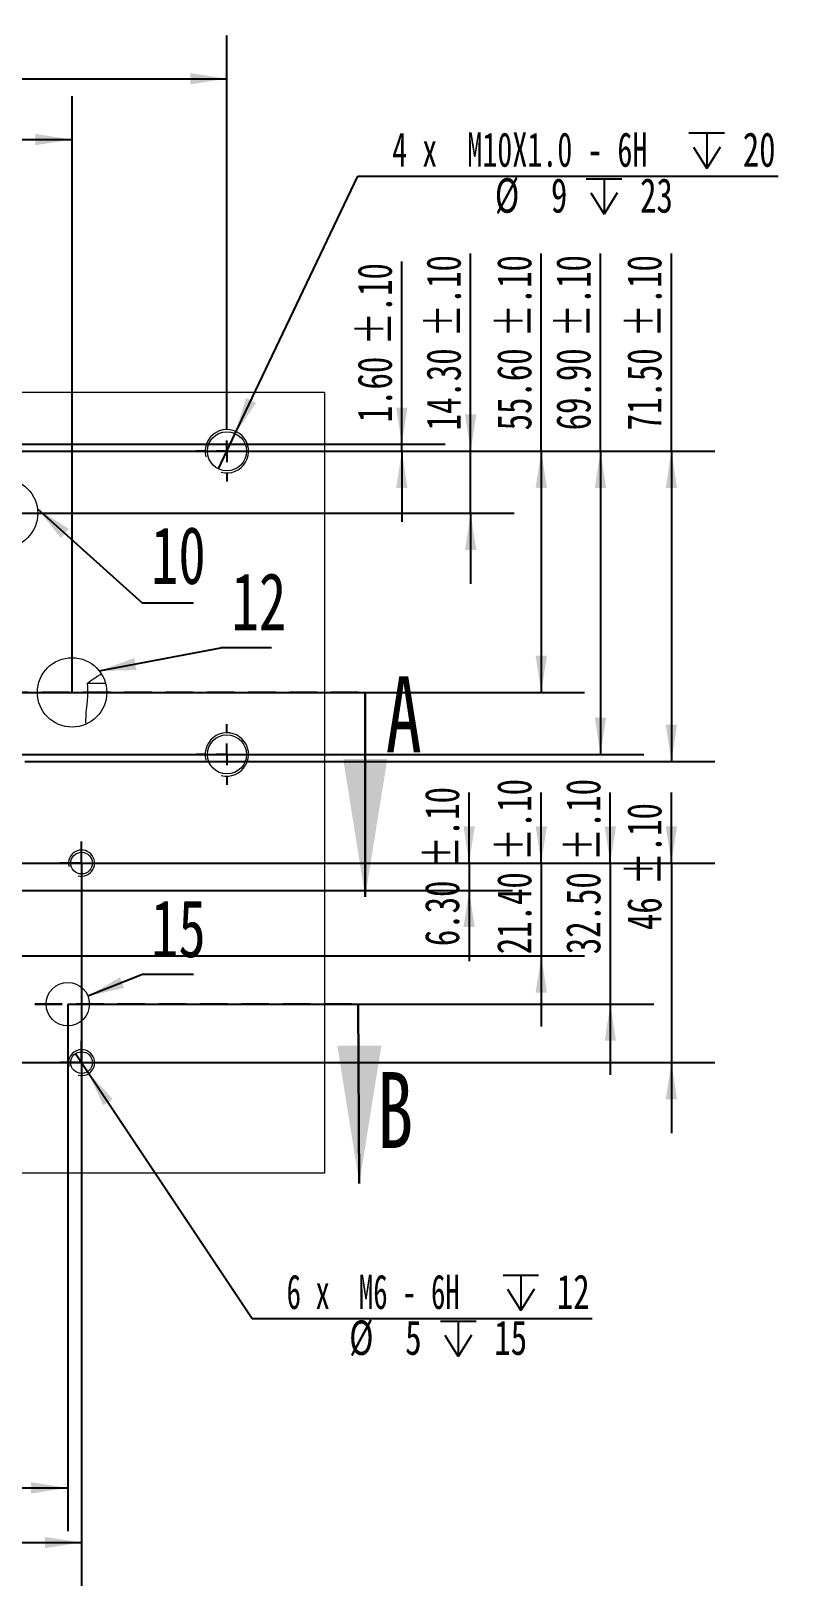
# Model space of a CAD drawing. Header units: millimetres. Extents: x -8 to 430, y -4 to 301.
# Drawn here: x 253.6 to 288.8, y 143.7 to 215.4 of the extents above; entities that cross this region are included whole.
import ezdxf

# ---------------------------------------------------------------- set-up
doc = ezdxf.new("R2010")
doc.units = ezdxf.units.MM
doc.linetypes.add('HIDDEN', pattern=[1.905, 1.27, -0.635])
doc.layers.add('10', color=7, linetype='Continuous')
doc.styles.add('SLDTEXTSTYLE1', font='TXT', dxfattribs={"width": 0.7})
doc.styles.add('SLDTEXTSTYLE3', font='TXT', dxfattribs={"width": 0.616667})
doc.styles.add('SLDTEXTSTYLE5', font='TXT', dxfattribs={"width": 0.641176})
doc.dimstyles.new('SLDDIMSTYLE1', dxfattribs={"dimtxt": 1.69292, "dimasz": 1.69292, "dimexe": 0, "dimexo": 0.0625, "dimgap": 0.42323, "dimtad": 2, "dimlfac": 5, "dimrnd": 1e-09, "dimzin": 4, "dimdsep": 46, "dimtxsty": 'SLDTEXTSTYLE1', "dimsah": 1, "dimcen": 0.09, "dimadec": 0, "dimazin": 1, "dimtol": 1, "dimtp": 0.1, "dimtm": 0.1, "dimtfac": 1, "dimtmove": 0, "dimatfit": 0, "dimfxl": 1, "dimfrac": 2, "dimtolj": 1, "dimtzin": 0, "dimarcsym": 0})
doc.dimstyles.new('SLDDIMSTYLE10', dxfattribs={"dimtxt": 1.69292, "dimasz": 1.69292, "dimexe": 0, "dimexo": 0.0625, "dimgap": 0.42323, "dimtad": 2, "dimlfac": 5, "dimrnd": 1e-09, "dimzin": 12, "dimdsep": 46, "dimtxsty": 'SLDTEXTSTYLE1', "dimsah": 1, "dimcen": 0.09, "dimadec": 0, "dimazin": 3, "dimtol": 1, "dimtp": 0.1, "dimtm": 0.1, "dimtfac": 1, "dimtofl": 0, "dimtmove": 0, "dimatfit": 3, "dimfxl": 1, "dimfrac": 2, "dimtolj": 1, "dimtzin": 0, "dimarcsym": 0})
doc.dimstyles.new('SLDDIMSTYLE11', dxfattribs={"dimtxt": 1.69292, "dimasz": 1.69292, "dimexe": 0, "dimexo": 0.0625, "dimgap": 0.42323, "dimtad": 2, "dimlfac": 5, "dimrnd": 1e-09, "dimzin": 4, "dimdsep": 46, "dimtxsty": 'SLDTEXTSTYLE1', "dimsah": 1, "dimcen": 0.09, "dimadec": 0, "dimazin": 1, "dimtol": 1, "dimtp": 0.1, "dimtm": 0.1, "dimtfac": 1, "dimtofl": 0, "dimtmove": 0, "dimatfit": 3, "dimfxl": 1, "dimfrac": 2, "dimtolj": 1, "dimtzin": 0, "dimarcsym": 0})
doc.dimstyles.new('SLDDIMSTYLE2', dxfattribs={"dimtxt": 1.69292, "dimasz": 1.69292, "dimexe": 0, "dimexo": 0.0625, "dimgap": 0.42323, "dimtad": 2, "dimlfac": 5, "dimrnd": 1e-09, "dimzin": 12, "dimdsep": 46, "dimtxsty": 'SLDTEXTSTYLE1', "dimsah": 1, "dimcen": 0.09, "dimadec": 0, "dimazin": 3, "dimtol": 1, "dimtp": 0.1, "dimtm": 0.1, "dimtfac": 1, "dimtmove": 0, "dimatfit": 0, "dimfxl": 1, "dimfrac": 2, "dimtolj": 1, "dimtzin": 0, "dimarcsym": 0})
doc.dimstyles.new('SLDDIMSTYLE5', dxfattribs={"dimtxt": 1.69292, "dimasz": 1.69292, "dimexe": 0, "dimexo": 0.0625, "dimgap": 0.42323, "dimtad": 0, "dimtih": 1, "dimtoh": 1, "dimdec": 6, "dimlfac": 5, "dimrnd": 1e-09, "dimzin": 12, "dimdsep": 46, "dimtxsty": 'SLDTEXTSTYLE1', "dimblk1": 'NONE', "dimsah": 1, "dimcen": 0, "dimadec": 0, "dimazin": 3, "dimtfac": 1, "dimtmove": 0, "dimatfit": 3, "dimldrblk": 'NONE', "dimfxl": 1, "dimfrac": 2, "dimtolj": 1, "dimtzin": 12, "dimarcsym": 0})
doc.dimstyles.new('SLDDIMSTYLE7', dxfattribs={"dimtxt": 0.18, "dimasz": 1.69292, "dimexe": 0, "dimexo": 0.0625, "dimgap": 0, "dimtad": 0, "dimtih": 1, "dimtoh": 1, "dimdec": 0, "dimrnd": 1e-09, "dimzin": 0, "dimdsep": 46, "dimtxsty": 'Standard', "dimsah": 1, "dimcen": 0.09, "dimadec": 0, "dimazin": 0, "dimtfac": 1.69292, "dimtdec": 0, "dimtofl": 0, "dimtmove": 0, "dimatfit": 3, "dimfxl": 1, "dimfrac": 2, "dimtolj": 1, "dimtzin": 0, "dimarcsym": 0})

# ---------------------------------------------------------------- blocks, each defined once
blk = doc.blocks.new('_D_17')
at = {"layer": '10', "color": 7}
for p, q in [((245.088, 176.064), (245.088, 143.739)), ((255.888, 176.064), (255.888, 143.739)), ((245.088, 145.739), (237.461, 145.739)), ((245.088, 145.739), (255.888, 145.739))]:
    blk.add_line(p, q, dxfattribs=at)
for points in [[(245.088, 145.739), (246.781, 145.478), (246.781, 145.999)], [(255.888, 145.739), (254.195, 145.999), (254.195, 145.478)]]:
    blk.add_solid(points, dxfattribs=at)
at = {"layer": '10', "color": 7, "char_height": 1.5875, "attachment_point": 1, "style": 'SLDTEXTSTYLE1'}
for s, insert in [('54', (237.461, 147.785)), ('±.10', (239.538, 147.785))]:
    blk.add_mtext(s, dxfattribs=dict(at, insert=insert))
blk = doc.blocks.new('_D_20')
at = {"layer": '10', "color": 7}
for p, q in [((245.088, 176.064), (245.088, 146.256)), ((255.248, 170.564), (255.248, 146.256)), ((245.088, 148.256), (236.35, 148.256)), ((245.088, 148.256), (255.248, 148.256))]:
    blk.add_line(p, q, dxfattribs=at)
for points in [[(245.088, 148.256), (246.781, 147.996), (246.781, 148.517)], [(255.248, 148.256), (253.555, 148.517), (253.555, 147.996)]]:
    blk.add_solid(points, dxfattribs=at)
at = {"layer": '10', "color": 7, "char_height": 1.5875, "attachment_point": 1, "style": 'SLDTEXTSTYLE1'}
for s, insert in [('50.80', (236.35, 150.303)), ('±.10', (240.649, 150.303))]:
    blk.add_mtext(s, dxfattribs=dict(at, insert=insert))
blk = doc.blocks.new('_D_21')
at = {"layer": '10', "color": 7}
for p, q in [((283.088, 177.064), (283.088, 180.319)), ((246.088, 177.064), (285.088, 177.064)), ((283.088, 177.064), (283.088, 167.864)), ((246.088, 167.864), (285.088, 167.864)), ((283.088, 167.864), (283.088, 164.608))]:
    blk.add_line(p, q, dxfattribs=at)
for points in [[(283.088, 177.064), (283.348, 178.757), (282.828, 178.757)], [(283.088, 167.864), (282.828, 166.171), (283.348, 166.171)]]:
    blk.add_solid(points, dxfattribs=at)
at = {"layer": '10', "color": 7, "char_height": 1.5875, "attachment_point": 1, "rotation": 90, "style": 'SLDTEXTSTYLE1'}
for s, insert in [('±.10', (281.042, 176.052)), ('46', (281.042, 173.975))]:
    blk.add_mtext(s, dxfattribs=dict(at, insert=insert))
blk = doc.blocks.new('_D_22')
at = {"layer": '10', "color": 7}
for p, q in [((277.088, 177.064), (277.088, 180.319)), ((246.088, 177.064), (279.088, 177.064)), ((277.088, 177.064), (277.088, 172.784)), ((248.428, 172.784), (279.088, 172.784)), ((277.088, 172.784), (277.088, 169.528))]:
    blk.add_line(p, q, dxfattribs=at)
for points in [[(277.088, 177.064), (277.348, 178.757), (276.828, 178.757)], [(277.088, 172.784), (276.828, 171.091), (277.348, 171.091)]]:
    blk.add_solid(points, dxfattribs=at)
at = {"layer": '10', "color": 7, "char_height": 1.5875, "attachment_point": 1, "rotation": 90, "style": 'SLDTEXTSTYLE1'}
for s, insert in [('±.10', (275.042, 177.164)), ('21.40', (275.042, 172.864))]:
    blk.add_mtext(s, dxfattribs=dict(at, insert=insert))
blk = doc.blocks.new('_D_23')
at = {"layer": '10', "color": 7}
for p, q in [((280.272, 177.064), (280.272, 180.319)), ((245.088, 177.064), (282.272, 177.064)), ((280.272, 177.064), (280.272, 170.564)), ((255.248, 170.564), (282.272, 170.564)), ((280.272, 170.564), (280.272, 167.308))]:
    blk.add_line(p, q, dxfattribs=at)
for points in [[(280.272, 177.064), (280.532, 178.757), (280.011, 178.757)], [(280.272, 170.564), (280.011, 168.871), (280.532, 168.871)]]:
    blk.add_solid(points, dxfattribs=at)
at = {"layer": '10', "color": 7, "char_height": 1.5875, "attachment_point": 1, "rotation": 90, "style": 'SLDTEXTSTYLE1'}
for s, insert in [('±.10', (278.226, 177.164)), ('32.50', (278.226, 172.864))]:
    blk.add_mtext(s, dxfattribs=dict(at, insert=insert))
blk = doc.blocks.new('_D_26')
at = {"layer": '10', "color": 7}
for p, q in [((242.268, 196.054), (242.268, 215.228)), ((262.588, 197.454), (262.588, 215.228)), ((242.268, 213.228), (232.998, 213.228)), ((242.268, 213.228), (262.588, 213.228))]:
    blk.add_line(p, q, dxfattribs=at)
for points in [[(242.268, 213.228), (243.961, 212.968), (243.961, 213.489)], [(262.588, 213.228), (260.895, 213.489), (260.895, 212.968)]]:
    blk.add_solid(points, dxfattribs=at)
at = {"layer": '10', "color": 7, "char_height": 1.5875, "attachment_point": 1, "style": 'SLDTEXTSTYLE1'}
for s, insert in [('101.60', (232.998, 215.275)), ('±.10', (238.038, 215.275))]:
    blk.add_mtext(s, dxfattribs=dict(at, insert=insert))
blk = doc.blocks.new('_D_27')
at = {"layer": '10', "color": 7}
for p, q in [((242.268, 196.054), (242.268, 212.422)), ((255.448, 184.934), (255.448, 212.422)), ((242.268, 210.422), (233.368, 210.422)), ((242.268, 210.422), (255.448, 210.422))]:
    blk.add_line(p, q, dxfattribs=at)
for points in [[(242.268, 210.422), (243.961, 210.162), (243.961, 210.683)], [(255.448, 210.422), (253.755, 210.683), (253.755, 210.162)]]:
    blk.add_solid(points, dxfattribs=at)
at = {"layer": '10', "color": 7, "char_height": 1.5875, "attachment_point": 1, "style": 'SLDTEXTSTYLE1'}
for s, insert in [('65.90', (233.368, 212.469)), ('±.10', (237.668, 212.469))]:
    blk.add_mtext(s, dxfattribs=dict(at, insert=insert))
blk = doc.blocks.new('_D_30')
at = {"layer": '10', "color": 7}
for p, q in [((270.656, 196.374), (270.656, 204.795)), ((242.268, 196.054), (272.656, 196.054)), ((250.088, 196.374), (272.656, 196.374)), ((270.656, 196.054), (270.656, 196.374)), ((270.656, 196.054), (270.656, 192.798))]:
    blk.add_line(p, q, dxfattribs=at)
for points in [[(270.656, 196.374), (270.917, 198.067), (270.396, 198.067)], [(270.656, 196.054), (270.396, 194.361), (270.917, 194.361)]]:
    blk.add_solid(points, dxfattribs=at)
at = {"layer": '10', "color": 7, "char_height": 1.5875, "attachment_point": 1, "rotation": 90, "style": 'SLDTEXTSTYLE1'}
for s, insert in [('±.10', (268.61, 200.946)), ('1.60', (268.61, 197.387))]:
    blk.add_mtext(s, dxfattribs=dict(at, insert=insert))
blk = doc.blocks.new('_D_31')
at = {"layer": '10', "color": 7}
for p, q in [((273.831, 196.054), (273.831, 205.166)), ((242.268, 196.054), (275.831, 196.054)), ((273.831, 193.194), (273.831, 196.054)), ((245.928, 193.194), (275.831, 193.194)), ((273.831, 193.194), (273.831, 189.938))]:
    blk.add_line(p, q, dxfattribs=at)
for points in [[(273.831, 196.054), (274.092, 197.747), (273.571, 197.747)], [(273.831, 193.194), (273.571, 191.501), (274.092, 191.501)]]:
    blk.add_solid(points, dxfattribs=at)
at = {"layer": '10', "color": 7, "char_height": 1.5875, "attachment_point": 1, "rotation": 90, "style": 'SLDTEXTSTYLE1'}
for s, insert in [('±.10', (271.785, 201.316)), ('14.30', (271.785, 197.017))]:
    blk.add_mtext(s, dxfattribs=dict(at, insert=insert))
blk = doc.blocks.new('_D_32')
at = {"layer": '10', "color": 7}
for p, q in [((277.088, 196.054), (277.088, 205.166)), ((242.268, 196.054), (279.088, 196.054)), ((277.088, 196.054), (277.088, 184.934)), ((249.088, 184.934), (279.088, 184.934))]:
    blk.add_line(p, q, dxfattribs=at)
for points in [[(277.088, 196.054), (276.828, 194.361), (277.348, 194.361)], [(277.088, 184.934), (277.348, 186.627), (276.828, 186.627)]]:
    blk.add_solid(points, dxfattribs=at)
at = {"layer": '10', "color": 7, "char_height": 1.5875, "attachment_point": 1, "rotation": 90, "style": 'SLDTEXTSTYLE1'}
for s, insert in [('±.10', (275.042, 201.316)), ('55.60', (275.042, 197.017))]:
    blk.add_mtext(s, dxfattribs=dict(at, insert=insert))
blk = doc.blocks.new('_D_33')
at = {"layer": '10', "color": 7}
for p, q in [((279.818, 196.054), (279.818, 205.166)), ((242.268, 196.054), (281.818, 196.054)), ((279.818, 196.054), (279.818, 182.074)), ((242.268, 182.074), (281.818, 182.074))]:
    blk.add_line(p, q, dxfattribs=at)
for points in [[(279.818, 196.054), (279.557, 194.361), (280.078, 194.361)], [(279.818, 182.074), (280.078, 183.767), (279.557, 183.767)]]:
    blk.add_solid(points, dxfattribs=at)
at = {"layer": '10', "color": 7, "char_height": 1.5875, "attachment_point": 1, "rotation": 90, "style": 'SLDTEXTSTYLE1'}
for s, insert in [('±.10', (277.771, 201.316)), ('69.90', (277.771, 197.017))]:
    blk.add_mtext(s, dxfattribs=dict(at, insert=insert))
blk = doc.blocks.new('_D_34')
at = {"layer": '10', "color": 7}
for p, q in [((283.088, 196.054), (283.088, 205.166)), ((242.268, 196.054), (285.088, 196.054)), ((283.088, 196.054), (283.088, 181.754)), ((253.268, 181.754), (285.088, 181.754))]:
    blk.add_line(p, q, dxfattribs=at)
for points in [[(283.088, 196.054), (282.828, 194.361), (283.348, 194.361)], [(283.088, 181.754), (283.348, 183.447), (282.828, 183.447)]]:
    blk.add_solid(points, dxfattribs=at)
at = {"layer": '10', "color": 7, "char_height": 1.5875, "attachment_point": 1, "rotation": 90, "style": 'SLDTEXTSTYLE1'}
for s, insert in [('±.10', (281.042, 201.316)), ('71.50', (281.042, 197.017))]:
    blk.add_mtext(s, dxfattribs=dict(at, insert=insert))
blk = doc.blocks.new('SW_SYMBOL_HOLE_DEPTH')
at = {"layer": '10', "color": 0}
for p, q in [((0, 875), (800, 875)), ((400, 875), (400, 75)), ((100, 555), (400, 75)), ((700, 555), (400, 75))]:
    blk.add_line(p, q, dxfattribs=at)
blk = doc.blocks.new('_D_35')
at = {"layer": '10'}
for p, q in [((262.975, 196.866), (268.624, 208.733)), ((268.624, 208.733), (288.008, 208.733)), ((262.201, 195.241), (262.975, 196.866))]:
    blk.add_line(p, q, dxfattribs=at)
blk.add_solid([(262.975, 196.866), (263.938, 198.283), (263.467, 198.507)], dxfattribs=at)
at = {"layer": '10', "xscale": 0.002046395036887994, "yscale": 0.002046395036887994, "zscale": 0.002046395036887994}
for p in [(283.899, 208.941), (279.162, 206.824)]:
    blk.add_blockref('SW_SYMBOL_HOLE_DEPTH', p, dxfattribs=at)
at = {"layer": '10', "attachment_point": 1}
for s, insert, char_height, style in [('4 x  M10X1.0 - 6H', (270.212, 210.758), 1.5875, 'SLDTEXTSTYLE5'), ('20', (286.381, 210.758), 1.5875, 'SLDTEXTSTYLE1'), ('%%c', (274.949, 208.641), 1.5875, 'SLDTEXTSTYLE1'), ('9', (277.535, 208.641), 1.587, 'SLDTEXTSTYLE1'), ('23', (281.644, 208.641), 1.5875, 'SLDTEXTSTYLE1')]:
    blk.add_mtext(s, dxfattribs=dict(at, insert=insert, char_height=char_height, style=style))
blk = doc.blocks.new('_NONE')
blk = doc.blocks.new('_D_36')
at = {"layer": '10'}
for p, q in [((255.611, 168.28), (256.165, 167.448)), ((256.165, 167.448), (263.754, 156.07)), ((263.754, 156.07), (279.434, 156.07))]:
    blk.add_line(p, q, dxfattribs=at)
blk.add_solid([(256.165, 167.448), (256.888, 165.895), (257.321, 166.184)], dxfattribs=at)
at = {"layer": '10', "xscale": 0.002046395036887994, "yscale": 0.002046395036887994, "zscale": 0.002046395036887994}
for p in [(275.325, 156.278), (272.44, 154.161)]:
    blk.add_blockref('SW_SYMBOL_HOLE_DEPTH', p, dxfattribs=at)
at = {"layer": '10', "attachment_point": 1}
for s, insert, char_height, style in [('6 x  M6 - 6H', (265.341, 158.095), 1.5875, 'SLDTEXTSTYLE3'), ('12', (277.806, 158.095), 1.5875, 'SLDTEXTSTYLE1'), ('%%c', (268.226, 155.978), 1.5875, 'SLDTEXTSTYLE1'), ('5', (270.813, 155.978), 1.587, 'SLDTEXTSTYLE1'), ('15', (274.922, 155.978), 1.5875, 'SLDTEXTSTYLE1')]:
    blk.add_mtext(s, dxfattribs=dict(at, insert=insert, char_height=char_height, style=style))
blk = doc.blocks.new('_D_40')
at = {"layer": '10', "color": 7}
for p, q in [((273.759, 177.064), (273.759, 180.319)), ((246.088, 177.064), (275.759, 177.064)), ((273.759, 177.064), (273.759, 175.804)), ((250.488, 175.804), (275.759, 175.804)), ((273.759, 175.804), (273.759, 172.548))]:
    blk.add_line(p, q, dxfattribs=at)
for points in [[(273.759, 177.064), (274.02, 178.757), (273.499, 178.757)], [(273.759, 175.804), (273.499, 174.111), (274.02, 174.111)]]:
    blk.add_solid(points, dxfattribs=at)
at = {"layer": '10', "color": 7, "char_height": 1.5875, "attachment_point": 1, "rotation": 90, "style": 'SLDTEXTSTYLE1'}
for s, insert in [('±.10', (271.713, 176.793)), ('6.30', (271.713, 173.235))]:
    blk.add_mtext(s, dxfattribs=dict(at, insert=insert))
blk = doc.blocks.new('SW_NOTE_4')
at = {"layer": '10', "color": 0}
blk.add_line((2.341, 0), (0, 0), dxfattribs=at)
at = {"layer": '10', "color": 0, "insert": (0.39, 3.528), "char_height": 2.6458, "attachment_point": 1, "style": 'SLDTEXTSTYLE1'}
blk.add_mtext('10', dxfattribs=at)
blk = doc.blocks.new('SW_NOTE_6')
at = {"layer": '10', "color": 0}
blk.add_line((2.341, 0), (0, 0), dxfattribs=at)
at = {"layer": '10', "color": 0, "insert": (0.498, 3.453), "char_height": 2.6458, "attachment_point": 1, "style": 'SLDTEXTSTYLE1'}
blk.add_mtext('12', dxfattribs=at)
blk = doc.blocks.new('SW_NOTE_9')
at = {"layer": '10', "color": 0}
blk.add_line((2.341, 0), (0, 0), dxfattribs=at)
at = {"layer": '10', "color": 0, "insert": (0.39, 3.439), "char_height": 2.6458, "attachment_point": 1, "style": 'SLDTEXTSTYLE1'}
blk.add_mtext('15', dxfattribs=at)
blk = doc.blocks.new('SW_CENTERMARKSYMBOL_6')
at = {"layer": '10', "color": 0}
for p, q in [((0, 0.5), (0, 1)), ((-0.5, 0), (-1, 0)), ((0, 0), (-0.5, 0)), ((0, 0), (0, 0.5)), ((0, 0), (0, -0.5)), ((0, 0), (0.5, 0)), ((0.5, 0), (1, 0)), ((0, -0.5), (0, -1))]:
    blk.add_line(p, q, dxfattribs=at)
blk = doc.blocks.new('SW_CENTERMARKSYMBOL_8')
at = {"layer": '10', "color": 0}
for p, q in [((0, 0.5), (0, 1)), ((-0.5, 0), (-1, 0)), ((0, 0), (-0.5, 0)), ((0, 0), (0, 0.5)), ((0, 0), (0, -0.5)), ((0, 0), (0.5, 0)), ((0.5, 0), (1, 0)), ((0, -0.5), (0, -1))]:
    blk.add_line(p, q, dxfattribs=at)
blk = doc.blocks.new('SW_CENTERMARKSYMBOL_12')
at = {"layer": '10', "color": 0}
for p, q in [((0, 1), (0, 1.4)), ((-1, 0), (-1.4, 0)), ((0, 0), (-0.5, 0)), ((0, 0), (0, 0.5)), ((0, 0), (0, -0.5)), ((0, 0), (0.5, 0)), ((1, 0), (1.4, 0)), ((0, -1), (0, -1.4))]:
    blk.add_line(p, q, dxfattribs=at)
blk = doc.blocks.new('SW_CENTERMARKSYMBOL_13')
at = {"layer": '10', "color": 0}
for p, q in [((0, 1), (0, 1.4)), ((-1, 0), (-1.4, 0)), ((0, 0), (-0.5, 0)), ((0, 0), (0, 0.5)), ((0, 0), (0, -0.5)), ((0, 0), (0.5, 0)), ((1, 0), (1.4, 0)), ((0, -1), (0, -1.4))]:
    blk.add_line(p, q, dxfattribs=at)

msp = doc.modelspace()

# ---------------------------------------------------------------- linework, layer by layer
at = {"color": 7, "linetype": 'Continuous', "lineweight": 15}
for p, q in [((267.088, 198.76374966), (237.088, 198.76374966)), ((267.088, 198.76374966), (267.088, 162.76374966)), ((256.15638811, 185.36374966), (256.98913594, 185.36374966)), ((267.088, 162.76374966), (237.088, 162.76374966))]:
    msp.add_line(p, q, dxfattribs=at)
at = {"color": 7, "linetype": 'HIDDEN', "lineweight": 30}
for p, q in [((252.14231925, 184.93374966), (268.96811322, 184.93374966)), ((251.82389831, 170.56508256), (268.64969228, 170.56508256))]:
    msp.add_line(p, q, dxfattribs=at)
at = {"color": 7, "linetype": 'Continuous', "lineweight": 30}
for p, q in [((268.96811322, 184.93374966), (268.96811322, 175.50723589)), ((268.64969228, 170.56508256), (268.6961026, 162.29795597))]:
    msp.add_line(p, q, dxfattribs=at)
at = {"color": 7, "linetype": 'Continuous', "lineweight": 15}
for centre, radius in [((262.588, 196.05374966), 0.9), ((252.268, 193.19374966), 1.6), ((255.448, 184.93374966), 1.6), ((262.588, 182.07374966), 0.9), ((255.888, 177.06374966), 0.5), ((255.248, 170.56374966), 1), ((255.888, 167.86374966), 0.5)]:
    msp.add_circle(centre, radius, dxfattribs=at)
at = {"color": 7, "linetype": 'Continuous', "lineweight": 0}
for centre, radius in [((262.588, 196.05374966), 1), ((262.588, 182.07374966), 1), ((255.888, 177.06374966), 0.6), ((255.888, 167.86374966), 0.6)]:
    msp.add_arc(centre, radius, 255, 195, dxfattribs=at)
at = {"color": 7, "linetype": 'Continuous', "lineweight": 15}
for points, knots in [([(256.15638811, 185.36374966), (256.26086006, 185.43907756), (256.36561384, 185.51387761), (256.52522671, 185.62222899), (256.57883876, 185.65771295), (256.68836828, 185.72511328), (256.74403868, 185.7574237), (256.80368834, 185.7835197)], [0, 0, 0, 0, 0.5, 0.5, 0.75, 0.75, 1, 1, 1, 1]), ([(256.09301256, 183.46952332), (256.08475479, 183.61530908), (256.08718549, 183.76210864), (256.10681125, 184.06102425), (256.12443105, 184.21301929), (256.15108224, 184.45127369), (256.15990799, 184.53309291), (256.17362396, 184.69750315), (256.17847785, 184.78027375), (256.18106981, 184.9054493), (256.18116701, 184.94734314), (256.17977913, 185.03147739), (256.17828233, 185.07391325), (256.17171523, 185.20016486), (256.1646125, 185.28258712), (256.15638811, 185.36374966)], [0, 0, 0, 0, 0.25, 0.25, 0.5, 0.5, 0.625, 0.625, 0.75, 0.75, 0.8125, 0.8125, 0.875, 0.875, 1, 1, 1, 1])]:
    msp.add_open_spline(points, degree=3, knots=knots, dxfattribs=at)
at = {"color": 7, "linetype": 'Continuous', "lineweight": 30}
for points in [[(268.96811322, 175.50723589), (269.98411322, 181.85723589), (267.95211322, 181.85723589)], [(268.6961026, 162.29795597), (269.7121026, 168.64795597), (267.6801026, 168.64795597)]]:
    msp.add_solid(points, dxfattribs=at)
at = {"layer": '10', "color": 7}
msp.add_line((258.7020592, 171.93489898), (256.17797927, 170.93136162), dxfattribs=at)
msp.add_solid([(256.17797927, 170.93136162), (257.8473468, 171.31479835), (257.65489795, 171.79884238)], dxfattribs=at)

# ---------------------------------------------------------------- block references
for name, p in [('SW_CENTERMARKSYMBOL_12', (262.588, 196.05374966)), ('SW_NOTE_4', (258.7020592, 189.0520161)), ('SW_NOTE_6', (262.30566281, 186.99281404)), ('SW_CENTERMARKSYMBOL_13', (262.588, 182.07374966)), ('SW_CENTERMARKSYMBOL_8', (255.888, 177.06374966)), ('SW_NOTE_9', (258.7020592, 171.93489898)), ('SW_CENTERMARKSYMBOL_6', (255.888, 167.86374966))]:
    msp.add_blockref(name, p, dxfattribs=at)

# ---------------------------------------------------------------- texts
at = {"color": 7, "linetype": 'Continuous', "char_height": 3.5, "attachment_point": 1, "style": 'SLDTEXTSTYLE1'}
for s, insert in [('A', (269.91154215, 185.67326969)), ('B', (269.51707886, 167.42905757))]:
    msp.add_mtext(s, dxfattribs=dict(at, insert=insert))

# ---------------------------------------------------------------- dimensions: what is measured, and where the dimension line sits
at = {"layer": '10', "color": 7}
for base, p1, p2, dimstyle, picture, middle in [((262.588, 213.22845722), (242.268, 196.05374966), (262.588, 197.45374966), 'SLDDIMSTYLE11', '_D_26', (237.44307411, 213.22845722)), ((255.448, 210.42235947), (242.268, 196.05374966), (255.448, 184.93374966), 'SLDDIMSTYLE11', '_D_27', (237.44307411, 210.42235947)), ((255.248, 148.25632356), (245.088, 176.06374966), (255.248, 170.56374966), 'SLDDIMSTYLE11', '_D_20', (240.42440117, 148.25632356)), ((255.888, 145.73884064), (245.088, 176.06374966), (255.888, 176.06374966), 'SLDDIMSTYLE10', '_D_17', (240.42440117, 145.73884064))]:
    dim = msp.add_linear_dim(base=base, p1=p1, p2=p2, dimstyle=dimstyle, dxfattribs=at)
    dim.commit()
    dim.dimension.update_dxf_attribs({"geometry": picture, "text_midpoint": middle, "dimtype": 160})
at = {"layer": '10'}
for p1, p2, text, picture, middle in [((262.20113517, 195.2411393), (262.97486483, 196.86636003), '4 x  M10X1.0 - 6H {\\fGDT;x} 20\\P%%c 9 {\\fGDT;x} 23\\P', '_D_35', (279.1099669, 208.71117569)), ((255.61057965, 168.27972797), (256.16542035, 167.44777136), '6 x  M6 - 6H {\\fGDT;x} 12\\P%%c 5 {\\fGDT;x} 15\\P', '_D_36', (272.38738745, 156.04829311))]:
    dim = msp.add_diameter_dim_2p(p1=p1, p2=p2, text=text, dimstyle='SLDDIMSTYLE5', override={"dimpost": '<>'}, dxfattribs=at)
    dim.commit()
    dim.dimension.update_dxf_attribs({"geometry": picture, "text_midpoint": middle, "dimtype": 163})
at = {"layer": '10', "color": 7}
for base, p1, p2, dimstyle, picture, middle in [((273.83108993, 196.05374966), (245.928, 193.19374966), (242.268, 196.05374966), 'SLDDIMSTYLE1', '_D_31', (273.83108993, 201.09128829)), ((277.088, 184.93374966), (242.268, 196.05374966), (249.088, 184.93374966), 'SLDDIMSTYLE11', '_D_32', (277.088, 201.09128829)), ((279.81774781, 182.07374966), (242.268, 196.05374966), (242.268, 182.07374966), 'SLDDIMSTYLE11', '_D_33', (279.81774781, 201.09128829)), ((283.088, 181.75374966), (242.268, 196.05374966), (253.268, 181.75374966), 'SLDDIMSTYLE11', '_D_34', (283.088, 201.09128829)), ((270.65617763, 196.37374966), (242.268, 196.05374966), (250.088, 196.37374966), 'SLDDIMSTYLE1', '_D_30', (270.65617763, 201.09128829)), ((280.27190532, 170.56374966), (245.088, 177.06374966), (255.248, 170.56374966), 'SLDDIMSTYLE1', '_D_23', (280.27190532, 176.93877463)), ((277.088, 172.78374966), (246.088, 177.06374966), (248.428, 172.78374966), 'SLDDIMSTYLE1', '_D_22', (277.088, 176.93877463)), ((273.75933248, 175.80374966), (246.088, 177.06374966), (250.488, 175.80374966), 'SLDDIMSTYLE1', '_D_40', (273.75933248, 176.93877463)), ((283.088, 167.86374966), (246.088, 177.06374966), (246.088, 167.86374966), 'SLDDIMSTYLE2', '_D_21', (283.088, 176.93877463))]:
    dim = msp.add_linear_dim(base=base, p1=p1, p2=p2, angle=90, dimstyle=dimstyle, dxfattribs=at)
    dim.commit()
    dim.dimension.update_dxf_attribs({"geometry": picture, "text_midpoint": middle, "dimtype": 160})

# ---------------------------------------------------------------- leaders
for points in [[(253.85533015, 193.39470488), (258.7020592, 189.0520161)], [(256.70366677, 185.92536499), (262.30566281, 186.99281404)]]:
    msp.add_leader(points, dimstyle='SLDDIMSTYLE7', dxfattribs=at)

doc.saveas('drawing.dxf')
